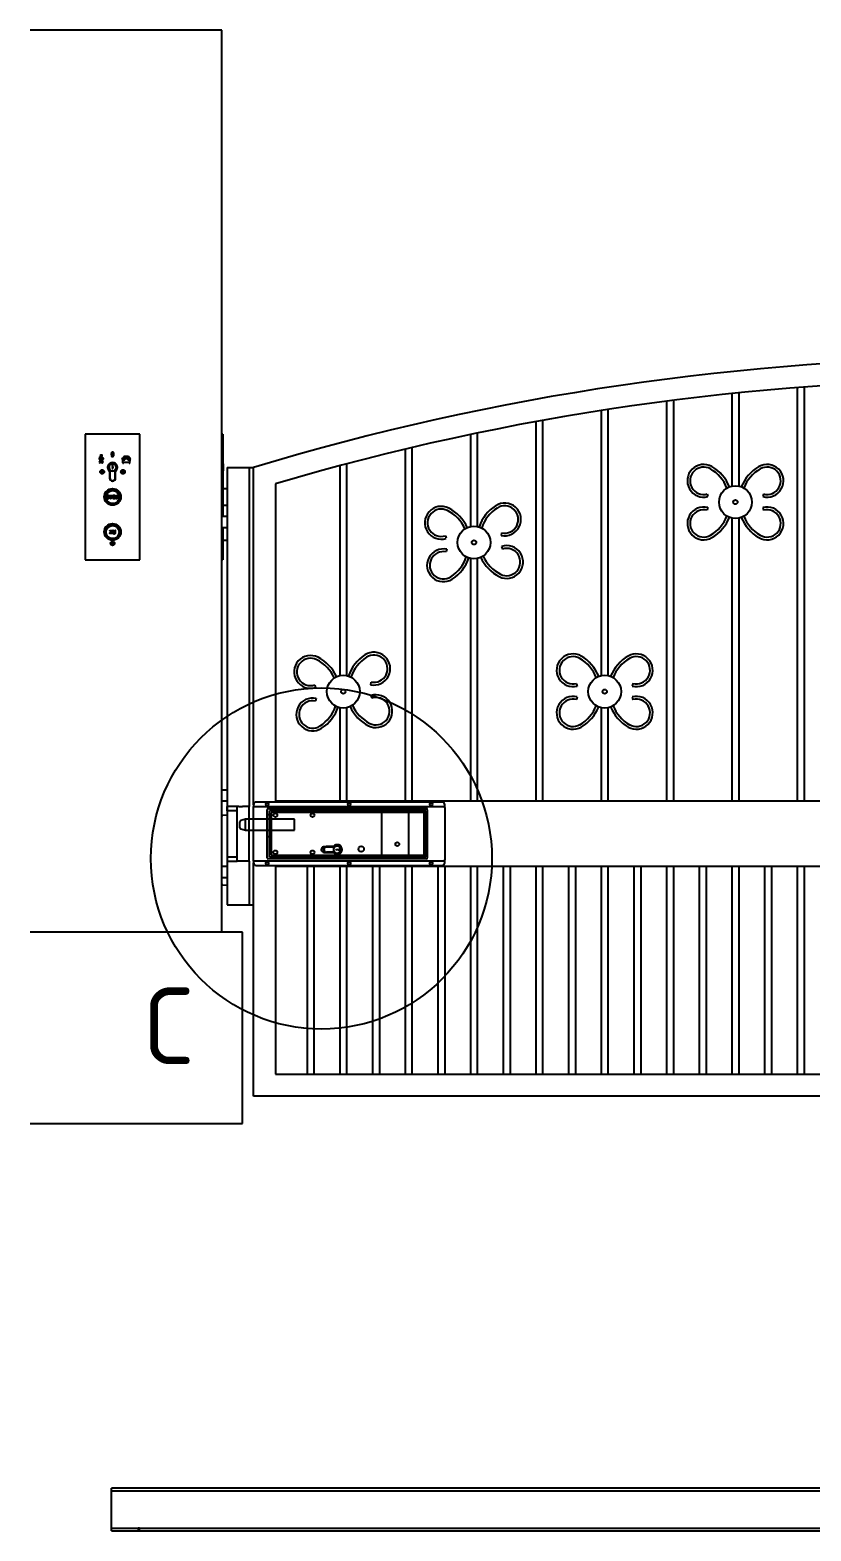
# Model space of a CAD drawing. Header units: millimetres. Extents: x 28 to 832, y 30 to 567.
# Drawn here: x 493.5 to 565, y 278.1 to 415.4 of the extents above; entities that cross this region are included whole.
import ezdxf
from ezdxf.enums import TextEntityAlignment as Align
from ezdxf.lldxf.tags import DXFTag

# ---------------------------------------------------------------- set-up
doc = ezdxf.new("R2010")
doc.units = ezdxf.units.MM
for name, color, linetype in [('ABDECKUNG_SCHLOS', 7, 'Continuous'), ('ANSCHLAG_ELKA', 7, 'Continuous'), ('APZ3-FRONTPLATTE', 7, 'Continuous'), ('BOLZEN_ELKA205', 7, 'Continuous'), ('DECKEL-ELKA205', 7, 'Continuous'), ('Default', 7, 'Continuous'), ('DISTANZROLLE', 7, 'Continuous'), ('FAAC_XD20-BODEN', 7, 'Continuous'), ('GEHAEUSE_ELKA205', 7, 'Continuous'), ('HAUSWAND', 7, 'Continuous'), ('HT78_300', 7, 'Continuous'), ('METALLTOR', 7, 'Continuous'), ('SCHLIEßBLECH', 7, 'Continuous'), ('TASTER-STOP', 7, 'Continuous'), ('TASTER-ZU', 7, 'Continuous'), ('VERZIERUNG', 7, 'Continuous'), ('ZYLINDER_KURZ', 7, 'Continuous'), ('ZYLINDER_LANG', 7, 'Continuous')]:
    doc.layers.add(name, color=color, linetype=linetype)
doc.styles.add('SEACAD_seiso_ttf', font='seiso.ttf', dxfattribs={"height": 0.2})
tags = doc.linetypes.add('CENTER2', pattern=[1.125, 0.75, -0.125, 0.125, -0.125]).pattern_tags.tags
tags[10:11] = [DXFTag(74, 4), DXFTag(75, 0), DXFTag(340, '0'), DXFTag(46, 0.0), DXFTag(50, 0.0), DXFTag(44, 0.0), DXFTag(45, 0.0)]
tags[8:9] = [DXFTag(74, 4), DXFTag(75, 0), DXFTag(340, '0'), DXFTag(46, 0.0), DXFTag(50, 0.0), DXFTag(44, 0.0), DXFTag(45, 0.0)]
tags[6:7] = [DXFTag(74, 4), DXFTag(75, 0), DXFTag(340, '0'), DXFTag(46, 0.0), DXFTag(50, 0.0), DXFTag(44, 0.0), DXFTag(45, 0.0)]
tags[4:5] = [DXFTag(74, 4), DXFTag(75, 0), DXFTag(340, '0'), DXFTag(46, 0.0), DXFTag(50, 0.0), DXFTag(44, 0.0), DXFTag(45, 0.0)]
tags = doc.linetypes.add('HIDDEN2', pattern=[0.1875, 0.125, -0.0625]).pattern_tags.tags
tags[6:7] = [DXFTag(74, 4), DXFTag(75, 0), DXFTag(340, '0'), DXFTag(46, 0.0), DXFTag(50, 0.0), DXFTag(44, 0.0), DXFTag(45, 0.0)]
tags[4:5] = [DXFTag(74, 4), DXFTag(75, 0), DXFTag(340, '0'), DXFTag(46, 0.0), DXFTag(50, 0.0), DXFTag(44, 0.0), DXFTag(45, 0.0)]

# ---------------------------------------------------------------- blocks, each defined once
blk = doc.blocks.new('SE10')
at = {"layer": 'ABDECKUNG_SCHLOS', "color": 7, "linetype": 'Continuous', "ltscale": 25.4}
for p, q in [((514, 344.56), (514, 344.41)), ((531.25, 344.81), (514.25, 344.81)), ((531.5, 344.31), (531.5, 344.56)), ((514, 344.31), (514, 344.41)), ((514, 344.41), (531.4, 344.41)), ((514, 339.51), (514, 344.31)), ((531.5, 344.31), (531.5, 339.51)), ((521.3, 340.74), (520.68, 340.74)), ((514, 339.41), (514, 339.51)), ((514, 339.41), (514, 339.26)), ((531.4, 339.41), (514, 339.41)), ((520.68, 340.19), (521.3, 340.19)), ((531.5, 339.26), (531.5, 339.51)), ((514.25, 339.01), (531.25, 339.01))]:
    blk.add_line(p, q, dxfattribs=at)
for centre in [(515.25, 344.61), (522.75, 344.61), (530.25, 344.61), (515.25, 339.21), (522.75, 339.21), (530.25, 339.21)]:
    blk.add_circle(centre, 0.138, dxfattribs=at)
for centre, radius, start, end in [((514.25, 344.56), 0.25, 90, 180), ((531.25, 344.56), 0.25, 0, 90), ((531.4, 344.31), 0.1, 0, 90), ((520.68, 340.46), 0.275, 90, 270), ((521.65, 340.46), 0.45, 217.6699, 142.3301), ((514.25, 339.26), 0.25, 180, 270), ((531.25, 339.26), 0.25, 270, 360), ((531.4, 339.51), 0.1, 270, 360)]:
    blk.add_arc(centre, radius, start, end, dxfattribs=at)
at = {"layer": 'ANSCHLAG_ELKA', "color": 7, "linetype": 'Continuous', "ltscale": 25.4}
for p, q in [((511.6, 375.41), (513.6, 375.41)), ((511.6, 375.41), (511.6, 335.41)), ((513.6, 375.41), (514, 375.41)), ((513.6, 375.41), (513.6, 344.41)), ((513.6, 339.41), (513.6, 335.41)), ((511.6, 335.41), (513.6, 335.41)), ((513.6, 335.41), (514, 335.41))]:
    blk.add_line(p, q, dxfattribs=at)
at = {"layer": 'APZ3-FRONTPLATTE', "color": 7, "linetype": 'Continuous', "ltscale": 25.4}
for p, q in [((503.6, 378.46), (498.6, 378.46)), ((498.6, 378.46), (498.6, 366.96)), ((503.6, 366.96), (503.6, 378.46)), ((511.2, 378.46), (511.1, 378.46)), ((511.2, 378.46), (511.2, 370.91)), ((499.89, 376.17), (499.91, 376.29)), ((499.91, 376.31), (500.02, 376.42)), ((499.96, 376.27), (499.95, 376.16)), ((499.96, 376.02), (500, 376.31)), ((500, 376.31), (499.96, 376.27)), ((500.12, 376.3), (500.1, 376.2)), ((500.1, 376.2), (500.2, 375.87)), ((500.11, 376.41), (500.2, 376.29)), ((500.15, 376.25), (500.12, 376.3)), ((500.24, 376.2), (500.15, 376.25)), ((500.2, 376.29), (500.27, 376.25)), ((502.1, 376.21), (502.11, 376.24)), ((502.11, 376.24), (502.12, 376.29)), ((502.25, 376.21), (502.13, 376.21)), ((502.18, 376.37), (502.2, 376.39)), ((502.22, 376.4), (502.36, 376.4)), ((502.56, 376.21), (502.25, 376.21)), ((502.36, 376.41), (502.33, 376.41)), ((502.46, 376.41), (502.36, 376.41)), ((502.36, 376.4), (502.5, 376.4)), ((502.5, 376.4), (502.51, 376.39)), ((502.62, 376.21), (502.56, 376.21)), ((502.59, 376.29), (502.61, 376.25)), ((502.61, 376.25), (502.62, 376.21)), ((502.62, 376.21), (502.62, 376.21)), ((499.9, 375.88), (499.96, 376.02)), ((500.05, 376.01), (499.97, 375.85)), ((500.05, 376.08), (500.05, 376.01)), ((500.12, 375.85), (500.05, 376.08)), ((500.83, 375.06), (500.83, 374.44)), ((501.38, 374.44), (501.38, 375.06)), ((502.02, 376), (502.02, 376)), ((502.02, 376), (502.02, 375.83)), ((502.04, 375.81), (502.09, 375.81)), ((502.11, 375.83), (502.11, 375.89)), ((502.11, 375.89), (502.61, 375.89)), ((502.61, 375.89), (502.61, 375.83)), ((502.62, 375.81), (502.68, 375.81)), ((502.69, 375.83), (502.69, 376)), ((502.69, 376), (502.69, 376)), ((511.2, 369.91), (511.2, 366.96)), ((498.6, 366.96), (503.6, 366.96)), ((511.2, 366.96), (511.1, 366.96))]:
    blk.add_line(p, q, dxfattribs=at)
for centre, radius in [((500.07, 376.51), 0.0602), ((500.15, 375.01), 0.185), ((500.15, 375.01), 0.107), ((502.05, 375.01), 0.185), ((502.05, 375.01), 0.107), ((501.1, 372.71), 0.762), ((501.1, 369.51), 0.762), ((501.1, 368.46), 0.185), ((501.1, 368.46), 0.107)]:
    blk.add_circle(centre, radius, dxfattribs=at)
for centre, radius, start, end in [((499.92, 376.17), 0.0268, 173.3333, 353.5158), ((499.93, 376.29), 0.02, 132.918, 179.0784), ((500.06, 376.37), 0.059, 34.5144, 135.4182), ((500.26, 376.22), 0.0274, 240.7808, 61.3895), ((501.99, 376.22), 0.0357, 183.4172, 278.0727), ((502.55, 376.11), 0.513, 152.0224, 167.3298), ((502.2, 376.27), 0.0778, 128.4844, 168.3183), ((502.32, 374.95), 1.47, 89.8634, 97.0115), ((502, 376.51), 0.233, 310.1126, 322.5744), ((502.22, 376.37), 0.03, 89.1601, 132.0375), ((502.73, 375.84), 0.353, 106.0689, 128.8547), ((502.67, 376.47), 0.176, 215.2952, 229.5711), ((502.51, 376.27), 0.0825, 15.331, 55.5899), ((502.45, 376.25), 0.196, 27.0231, 49.6188), ((502.11, 376.1), 0.57, 12.9619, 25.5343), ((502.74, 376.15), 0.0425, 123.1337, 167.3896), ((502.03, 376.07), 0.674, 356.6125, 7.9582), ((499.94, 375.86), 0.0406, 155.9728, 336.5414), ((500.16, 375.86), 0.0406, 196.2004, 16.3138), ((501.1, 375.41), 0.45, 307.6699, 232.3301), ((502.02, 376.01), 0.00607, 218.6868, 274.7133), ((502.04, 375.83), 0.0147, 181.7495, 268.2505), ((502.09, 375.83), 0.0147, 271.7627, 360), ((502.62, 375.83), 0.0147, 181.7627, 268.2373), ((502.68, 375.83), 0.0147, 271.7707, 360), ((501.1, 374.44), 0.275, 180, 360)]:
    blk.add_arc(centre, radius, start, end, dxfattribs=at)
for points, knots in [([(500.98, 376.61), (500.98, 376.66), (500.98, 376.7), (500.99, 376.73), (501, 376.75), (501.01, 376.78), (501.03, 376.79), (501.05, 376.81), (501.07, 376.81), (501.1, 376.81), (501.12, 376.81), (501.14, 376.81), (501.16, 376.8), (501.17, 376.79), (501.19, 376.78), (501.21, 376.75), (501.22, 376.73), (501.22, 376.71), (501.23, 376.68), (501.23, 376.65), (501.23, 376.57), (501.23, 376.53), (501.22, 376.5), (501.21, 376.47), (501.19, 376.45), (501.16, 376.42), (501.13, 376.41), (501.07, 376.41), (501.04, 376.43), (501.01, 376.45), (500.99, 376.49), (500.98, 376.54), (500.98, 376.61)], [0, 0, 0, 0, 0.105602, 0.105602, 0.105602, 0.179235, 0.179235, 0.179235, 0.250003, 0.250003, 0.250003, 0.303587, 0.303587, 0.303587, 0.358416, 0.358416, 0.413245, 0.413245, 0.413245, 0.501082, 0.501082, 0.605426, 0.605426, 0.605426, 0.677389, 0.677389, 0.749352, 0.749352, 0.844212, 0.844212, 0.844212, 1, 1, 1, 1]), ([(501.03, 376.61), (501.03, 376.68), (501.03, 376.72), (501.05, 376.75), (501.06, 376.77), (501.08, 376.77), (501.13, 376.77), (501.14, 376.76), (501.16, 376.74), (501.17, 376.72), (501.18, 376.68), (501.18, 376.55), (501.17, 376.51), (501.16, 376.49), (501.14, 376.46), (501.13, 376.45), (501.08, 376.45), (501.06, 376.46), (501.05, 376.49), (501.03, 376.51), (501.03, 376.55), (501.03, 376.61)], [0, 0, 0, 0, 0.171643, 0.171643, 0.171643, 0.25202, 0.25202, 0.334311, 0.334311, 0.334311, 0.500587, 0.500587, 0.666193, 0.666193, 0.666193, 0.750052, 0.750052, 0.833911, 0.833911, 0.833911, 1, 1, 1, 1])]:
    blk.add_open_spline(points, degree=3, knots=knots, dxfattribs=at)
for points in [[(502, 376.25), (501.99, 376.24), (501.96, 376.24), (501.96, 376.22)], [(502.04, 376.22), (502.04, 376.24), (502.02, 376.25), (502, 376.25)], [(502, 376.19), (502.01, 376.19), (502.01, 376.17), (502.02, 376.17)], [(502.02, 376.17), (502.02, 376.14), (502.01, 376.1), (502.01, 376.07)], [(502.04, 376.2), (502.03, 376.21), (502.04, 376.22), (502.04, 376.22)], [(502.05, 376.22), (502.05, 376.22), (502.04, 376.21), (502.04, 376.2)], [(502.05, 376.11), (502.05, 376.14), (502.04, 376.18), (502.08, 376.18)], [(502.08, 376.18), (502.11, 376.18), (502.14, 376.15), (502.18, 376.14)], [(502.14, 376.4), (502.12, 376.39), (502.11, 376.37), (502.1, 376.35)], [(502.13, 376.21), (502.1, 376.21), (502.1, 376.21), (502.1, 376.21)], [(502.18, 376.14), (502.2, 376.13), (502.22, 376.11), (502.21, 376.09)], [(502.57, 376.4), (502.54, 376.41), (502.5, 376.41), (502.46, 376.41)], [(502.51, 376.39), (502.52, 376.39), (502.52, 376.39), (502.53, 376.37)], [(502.63, 376.18), (502.67, 376.18), (502.68, 376.12), (502.65, 376.1)], [(502.68, 376.2), (502.67, 376.21), (502.67, 376.22), (502.66, 376.22)], [(502.72, 376.24), (502.7, 376.25), (502.68, 376.25), (502.68, 376.23)], [(502.68, 376.23), (502.68, 376.22), (502.68, 376.21), (502.68, 376.2)], [(502.71, 376.19), (502.73, 376.19), (502.75, 376.2), (502.76, 376.22)], [(502.76, 376.22), (502.75, 376.24), (502.73, 376.24), (502.72, 376.24)], [(502.01, 376.07), (502.01, 376.05), (502.01, 376.03), (502.02, 376.01)], [(502.12, 376.08), (502.1, 376.09), (502.06, 376.09), (502.05, 376.11)], [(502.21, 376.09), (502.18, 376.07), (502.15, 376.08), (502.12, 376.08)], [(502.53, 376.08), (502.51, 376.08), (502.49, 376.1), (502.51, 376.12)], [(502.65, 376.1), (502.62, 376.08), (502.57, 376.08), (502.53, 376.08)], [(502.69, 376), (502.7, 376), (502.7, 376.02), (502.7, 376.03)]]:
    blk.add_open_spline(points, degree=3, dxfattribs=at)
at = {"layer": 'BOLZEN_ELKA205', "color": 7, "linetype": 'HIDDEN2', "ltscale": 25.4}
for p, q in [((513.25, 343.24), (512.83, 343.11)), ((513.25, 342.24), (513.25, 343.24)), ((513.6, 343.24), (513.25, 343.24)), ((517.75, 343.24), (514, 343.24)), ((517.75, 342.24), (517.75, 343.24)), ((512.75, 342.46), (512.75, 343.01)), ((512.83, 342.37), (513.25, 342.24)), ((513.25, 342.24), (513.6, 342.24)), ((514, 342.24), (517.75, 342.24))]:
    blk.add_line(p, q, dxfattribs=at)
at = {"layer": 'BOLZEN_ELKA205', "color": 7, "linetype": 'Continuous', "ltscale": 25.4}
for p, q in [((514, 343.24), (513.6, 343.24)), ((513.6, 342.24), (514, 342.24))]:
    blk.add_line(p, q, dxfattribs=at)
at = {"layer": 'BOLZEN_ELKA205', "color": 7, "linetype": 'HIDDEN2', "ltscale": 25.4}
for centre, start, end in [((512.85, 343.01), 106.6992, 180), ((512.85, 342.46), 180, 253.3008)]:
    blk.add_arc(centre, 0.1, start, end, dxfattribs=at)
at = {"layer": 'DECKEL-ELKA205', "color": 7, "linetype": 'HIDDEN2', "ltscale": 25.4}
for p, q in [((515.25, 339.71), (515.25, 344.11)), ((515.35, 344.21), (529.8, 344.21)), ((528.2, 339.81), (528.2, 344.01)), ((529.7, 344.01), (529.7, 339.81)), ((529.9, 344.11), (529.9, 339.71)), ((520.55, 340.71), (520.4, 340.71)), ((521.28, 340.71), (520.65, 340.71)), ((529.8, 339.61), (515.35, 339.61)), ((520.45, 340.21), (520.56, 340.21))]:
    blk.add_line(p, q, dxfattribs=at)
at = {"layer": 'DECKEL-ELKA205', "color": 7, "linetype": 'Continuous', "ltscale": 25.4}
for p, q in [((520.65, 340.71), (520.55, 340.71)), ((520.56, 340.21), (521.28, 340.21))]:
    blk.add_line(p, q, dxfattribs=at)
at = {"layer": 'DECKEL-ELKA205', "color": 7, "linetype": 'HIDDEN2', "ltscale": 25.4}
for centre, radius, start, end in [((515.35, 344.11), 0.1, 90, 180), ((529.8, 344.11), 0.1, 0, 90), ((520.45, 340.46), 0.25, 101.9605, 270), ((515.35, 339.71), 0.1, 180, 270), ((529.8, 339.71), 0.1, 270, 360)]:
    blk.add_arc(centre, radius, start, end, dxfattribs=at)
at = {"layer": 'DECKEL-ELKA205', "color": 7, "linetype": 'Continuous', "ltscale": 25.4}
for start, end in [(142.3301, 147.0781), (213.749, 217.6699)]:
    blk.add_arc((521.65, 340.46), 0.45, start, end, dxfattribs=at)
at = {"layer": 'DISTANZROLLE', "color": 7, "linetype": 'Continuous', "ltscale": 25.4}
for p, q in [((511.6, 370.91), (511.1, 370.91)), ((511.1, 369.91), (511.6, 369.91)), ((511.6, 345.91), (511.1, 345.91)), ((511.1, 344.91), (511.6, 344.91)), ((511.6, 338.91), (511.1, 338.91)), ((511.1, 337.91), (511.6, 337.91))]:
    blk.add_line(p, q, dxfattribs=at)
at = {"layer": 'FAAC_XD20-BODEN', "color": 7, "linetype": 'Continuous', "ltscale": 25.4}
for p, q in [((511.2, 343.62), (511.6, 343.64)), ((511.6, 337.19), (511.2, 337.2))]:
    blk.add_line(p, q, dxfattribs=at)
for centre, start, end in [((511.2, 343.52), 92, 180), ((511.2, 337.3), 180, 268)]:
    blk.add_arc(centre, 0.1, start, end, dxfattribs=at)
at = {"layer": 'GEHAEUSE_ELKA205', "color": 7, "linetype": 'HIDDEN2', "ltscale": 25.4}
for p, q in [((515.45, 343.64), (515.25, 343.64)), ((529.75, 344.01), (515.45, 344.01)), ((515.45, 339.81), (515.45, 344.01)), ((515.6, 343.86), (515.6, 339.96)), ((529.6, 343.86), (515.6, 343.86)), ((525.75, 339.81), (525.75, 344.01)), ((529.6, 339.96), (529.6, 343.86)), ((529.75, 339.81), (529.75, 344.01)), ((515.45, 341.64), (515.25, 341.64)), ((520.45, 340.71), (521.28, 340.71)), ((515.45, 339.81), (529.75, 339.81)), ((515.6, 339.96), (529.6, 339.96))]:
    blk.add_line(p, q, dxfattribs=at)
for centre, radius in [((516, 343.61), 0.175), ((519.4, 343.61), 0.175), ((523.85, 340.51), 0.25), ((527.15, 340.96), 0.175), ((516, 340.21), 0.175), ((519.4, 340.21), 0.175)]:
    blk.add_circle(centre, radius, dxfattribs=at)
for start, end in [(90, 105.6285), (254.0954, 270)]:
    blk.add_arc((520.45, 340.46), 0.25, start, end, dxfattribs=at)
at = {"layer": 'HAUSWAND', "color": 7, "linetype": 'Continuous', "ltscale": 25.4}
for p, q in [((511.1, 415.41), (493.55, 415.41)), ((511.1, 332.91), (511.1, 415.41)), ((513, 332.91), (493.55, 332.91)), ((513, 315.41), (513, 332.91)), ((493.55, 315.41), (513, 315.41))]:
    blk.add_line(p, q, dxfattribs=at)
for start, end in [(84.8153, 116.7989), (245.0736, 249.7011)]:
    blk.add_arc((501.1, 375.41), 0.1, start, end, dxfattribs=at)
at = {"layer": 'HT78_300', "color": 7, "linetype": 'Continuous', "ltscale": 25.4}
for p, q in [((501, 278.15), (501, 282.05)), ((647.84, 282.05), (501, 282.05)), ((501, 278.15), (503.45, 278.15)), ((503.45, 278.15), (503.55, 278.15)), ((503.55, 278.15), (647.84, 278.15))]:
    blk.add_line(p, q, dxfattribs=at)
at = {"layer": 'HT78_300', "color": 7, "linetype": 'HIDDEN2', "ltscale": 25.4}
for p, q in [((647.94, 281.8), (501, 281.8)), ((501, 278.4), (503.45, 278.4)), ((503.55, 278.4), (503.45, 278.4)), ((503.45, 278.4), (503.45, 278.15)), ((503.55, 278.4), (647.94, 278.4)), ((503.55, 278.15), (503.55, 278.4))]:
    blk.add_line(p, q, dxfattribs=at)
at = {"layer": 'METALLTOR', "color": 7, "linetype": 'Continuous', "ltscale": 25.4}
for p, q in [((557.79, 373.71), (557.79, 382.18)), ((558.39, 382.24), (558.39, 373.71)), ((563.77, 344.91), (563.77, 382.72)), ((564.37, 382.76), (564.37, 344.91)), ((545.83, 356.38), (545.83, 380.62)), ((546.43, 380.71), (546.43, 356.38)), ((551.81, 344.91), (551.81, 381.48)), ((552.41, 381.55), (552.41, 344.91)), ((539.85, 344.91), (539.85, 379.61)), ((540.45, 379.72), (540.45, 344.91)), ((533.87, 370.02), (533.87, 378.43)), ((534.47, 378.55), (534.47, 370.02)), ((527.89, 344.91), (527.89, 377.09)), ((528.49, 377.23), (528.49, 344.91)), ((514, 344.56), (514, 375.41)), ((521.91, 356.38), (521.91, 375.58)), ((522.51, 375.74), (522.51, 356.38)), ((516, 373.92), (516, 344.91)), ((557.79, 344.91), (557.79, 370.77)), ((558.39, 370.77), (558.39, 344.91)), ((533.87, 344.91), (533.87, 367.09)), ((534.47, 367.09), (534.47, 344.91)), ((521.91, 344.91), (521.91, 353.44)), ((522.51, 353.44), (522.51, 344.91)), ((545.83, 344.91), (545.83, 353.44)), ((546.43, 353.44), (546.43, 344.91)), ((516, 344.91), (638.46, 344.91)), ((514, 317.91), (514, 339.26)), ((516, 338.91), (516, 319.91)), ((641.4, 338.91), (516, 338.91)), ((518.93, 319.91), (518.93, 338.91)), ((519.53, 338.91), (519.53, 319.91)), ((521.91, 319.91), (521.91, 338.91)), ((522.51, 338.91), (522.51, 319.91)), ((524.91, 319.91), (524.91, 338.91)), ((525.51, 338.91), (525.51, 319.91)), ((527.89, 319.91), (527.89, 338.91)), ((528.49, 338.91), (528.49, 319.91)), ((530.89, 319.91), (530.89, 338.91)), ((531.49, 338.91), (531.49, 319.91)), ((533.87, 319.91), (533.87, 338.91)), ((534.47, 338.91), (534.47, 319.91)), ((536.87, 319.91), (536.87, 338.91)), ((537.47, 338.91), (537.47, 319.91)), ((539.85, 319.91), (539.85, 338.91)), ((540.45, 338.91), (540.45, 319.91)), ((542.85, 319.91), (542.85, 338.91)), ((543.45, 338.91), (543.45, 319.91)), ((545.83, 319.91), (545.83, 338.91)), ((546.43, 338.91), (546.43, 319.91)), ((548.83, 319.91), (548.83, 338.91)), ((549.43, 338.91), (549.43, 319.91)), ((551.81, 319.91), (551.81, 338.91)), ((552.41, 338.91), (552.41, 319.91)), ((554.81, 319.91), (554.81, 338.91)), ((555.41, 338.91), (555.41, 319.91)), ((557.79, 319.91), (557.79, 338.91)), ((558.39, 338.91), (558.39, 319.91)), ((560.79, 319.91), (560.79, 338.91)), ((561.39, 338.91), (561.39, 319.91)), ((563.77, 319.91), (563.77, 338.91)), ((564.37, 338.91), (564.37, 319.91)), ((516, 319.91), (647.5, 319.91)), ((649.5, 317.91), (514, 317.91))]:
    blk.add_line(p, q, dxfattribs=at)
for centre in [(515.25, 344.61), (522.75, 344.61), (530.25, 344.61), (515.25, 339.21), (522.75, 339.21), (530.25, 339.21)]:
    blk.add_circle(centre, 0.125, dxfattribs=at)
for radius, start, end in [(234.5, 73.2074, 106.7926), (232.5, 73.5731, 106.4269)]:
    blk.add_arc((581.75, 150.91), radius, start, end, dxfattribs=at)
at = {"layer": 'SCHLIEßBLECH', "color": 7, "linetype": 'Continuous', "ltscale": 25.4}
for p, q in [((512.51, 344.41), (511.6, 344.41)), ((511.6, 344.01), (511.6, 344.41)), ((512.51, 344.01), (511.6, 344.01)), ((512.51, 344.01), (512.51, 344.41)), ((512.65, 344.41), (512.51, 344.41)), ((512.51, 339.81), (512.51, 344.01)), ((512.65, 344.41), (512.98, 344.41)), ((513.51, 344.41), (512.98, 344.41)), ((513.6, 344.41), (513.51, 344.41)), ((513.6, 339.41), (513.6, 344.41)), ((511.6, 339.81), (511.6, 339.41)), ((511.6, 339.81), (512.51, 339.81)), ((511.6, 339.41), (512.51, 339.41)), ((512.51, 339.41), (512.51, 339.81)), ((512.65, 339.41), (512.51, 339.41)), ((512.98, 339.41), (512.65, 339.41)), ((513.51, 339.41), (512.98, 339.41)), ((513.6, 339.41), (513.51, 339.41))]:
    blk.add_line(p, q, dxfattribs=at)
at = {"layer": 'TASTER-STOP', "color": 7, "linetype": 'Continuous', "ltscale": 25.4}
for p, q in [((511.6, 373.45), (511.2, 373.45)), ((501.04, 372.8), (500.97, 372.8)), ((501.48, 372.8), (501.48, 372.71)), ((501.52, 372.8), (501.48, 372.8)), ((501.53, 372.67), (501.48, 372.67)), ((511.2, 371.95), (511.6, 371.95))]:
    blk.add_line(p, q, dxfattribs=at)
for radius in [0.75, 0.65, 0.6]:
    blk.add_circle((501.1, 372.7), radius, dxfattribs=at)
for points, knots in [([(500.8, 372.64), (500.8, 372.63), (500.79, 372.61), (500.79, 372.6), (500.78, 372.58), (500.76, 372.57), (500.73, 372.56), (500.71, 372.55), (500.66, 372.55), (500.63, 372.56), (500.61, 372.57), (500.6, 372.58), (500.59, 372.59), (500.58, 372.6), (500.57, 372.61), (500.57, 372.62), (500.57, 372.64), (500.57, 372.65), (500.58, 372.66), (500.58, 372.66), (500.59, 372.66), (500.6, 372.66), (500.6, 372.66), (500.61, 372.66), (500.61, 372.66), (500.62, 372.65), (500.62, 372.65), (500.62, 372.64), (500.63, 372.63), (500.63, 372.62), (500.64, 372.61), (500.64, 372.61), (500.65, 372.6), (500.66, 372.6), (500.67, 372.6), (500.68, 372.6), (500.7, 372.6), (500.71, 372.6), (500.73, 372.61), (500.74, 372.62), (500.74, 372.63), (500.74, 372.65), (500.74, 372.65), (500.73, 372.66), (500.73, 372.67), (500.72, 372.67), (500.71, 372.67), (500.7, 372.68), (500.69, 372.68), (500.67, 372.69), (500.65, 372.69), (500.63, 372.7), (500.61, 372.71), (500.6, 372.72), (500.59, 372.73), (500.58, 372.74), (500.57, 372.75), (500.57, 372.79), (500.58, 372.8), (500.6, 372.83), (500.61, 372.84), (500.63, 372.84), (500.64, 372.85), (500.66, 372.85), (500.7, 372.85), (500.72, 372.85), (500.74, 372.84), (500.75, 372.83), (500.76, 372.83), (500.77, 372.82), (500.78, 372.81), (500.78, 372.8), (500.78, 372.8), (500.79, 372.79), (500.79, 372.77), (500.78, 372.77), (500.77, 372.76), (500.77, 372.75), (500.76, 372.75), (500.75, 372.75), (500.75, 372.76), (500.75, 372.76), (500.74, 372.76), (500.74, 372.77), (500.73, 372.78), (500.73, 372.79), (500.72, 372.79), (500.71, 372.81), (500.7, 372.81), (500.66, 372.81), (500.65, 372.81), (500.64, 372.8), (500.63, 372.79), (500.63, 372.79), (500.63, 372.77), (500.63, 372.77), (500.63, 372.76), (500.64, 372.76), (500.64, 372.75), (500.65, 372.75), (500.66, 372.74), (500.66, 372.74), (500.67, 372.74), (500.68, 372.74), (500.69, 372.74), (500.71, 372.73), (500.72, 372.73), (500.75, 372.72), (500.76, 372.71), (500.78, 372.7), (500.79, 372.69), (500.79, 372.68), (500.8, 372.67), (500.8, 372.66), (500.8, 372.64)], [0, 0, 0, 0, 0.032467, 0.032467, 0.032467, 0.070748, 0.070748, 0.109028, 0.109028, 0.155089, 0.155089, 0.155089, 0.18439, 0.18439, 0.18439, 0.20941, 0.20941, 0.223875, 0.223875, 0.223875, 0.237483, 0.237483, 0.237483, 0.248619, 0.248619, 0.248619, 0.262282, 0.262282, 0.262282, 0.278472, 0.278472, 0.294662, 0.294662, 0.294662, 0.315133, 0.315133, 0.315133, 0.344153, 0.344153, 0.344153, 0.366405, 0.366405, 0.384065, 0.384065, 0.384065, 0.401349, 0.401349, 0.401349, 0.426279, 0.426279, 0.426279, 0.458179, 0.458179, 0.49008, 0.49008, 0.49008, 0.52103, 0.52103, 0.550201, 0.550201, 0.579372, 0.579372, 0.579372, 0.615072, 0.615072, 0.643632, 0.643632, 0.672192, 0.672192, 0.672192, 0.691613, 0.691613, 0.691613, 0.706981, 0.706981, 0.720812, 0.720812, 0.734643, 0.734643, 0.734643, 0.74536, 0.74536, 0.74536, 0.758371, 0.758371, 0.758371, 0.782404, 0.782404, 0.806438, 0.806438, 0.828492, 0.828492, 0.828492, 0.846195, 0.846195, 0.857628, 0.857628, 0.857628, 0.868918, 0.868918, 0.880209, 0.880209, 0.880209, 0.898994, 0.898994, 0.898994, 0.924408, 0.924408, 0.949822, 0.949822, 0.975235, 0.975235, 0.975235, 1, 1, 1, 1]), ([(500.91, 372.8), (500.89, 372.8), (500.87, 372.8), (500.85, 372.8), (500.84, 372.8), (500.83, 372.8), (500.82, 372.81), (500.82, 372.81), (500.82, 372.83), (500.82, 372.84), (500.83, 372.84), (500.83, 372.84), (500.84, 372.85), (500.85, 372.85), (500.91, 372.85), (500.98, 372.85), (501.04, 372.85), (501.05, 372.85), (501.05, 372.84), (501.06, 372.84), (501.06, 372.84), (501.07, 372.83), (501.07, 372.81), (501.06, 372.81), (501.05, 372.8), (501.05, 372.8), (501.04, 372.8)], [0, 0, 0, 0, 0.15052, 0.15052, 0.15052, 0.199762, 0.199762, 0.249005, 0.249005, 0.299543, 0.299543, 0.299543, 0.355125, 0.355125, 0.355125, 0.794003, 0.794003, 0.794003, 0.850865, 0.850865, 0.850865, 0.900577, 0.900577, 0.950288, 0.950288, 1, 1, 1, 1]), ([(500.97, 372.8), (500.97, 372.73), (500.97, 372.66), (500.97, 372.59), (500.97, 372.58), (500.97, 372.57), (500.97, 372.56), (500.96, 372.55), (500.95, 372.55), (500.94, 372.55), (500.93, 372.55), (500.92, 372.56), (500.92, 372.57), (500.91, 372.58), (500.91, 372.59), (500.91, 372.66), (500.91, 372.73), (500.91, 372.8)], [0, 0, 0, 0, 0.400085, 0.400085, 0.400085, 0.454942, 0.454942, 0.454942, 0.49946, 0.49946, 0.544991, 0.544991, 0.544991, 0.599831, 0.599831, 0.599831, 1, 1, 1, 1]), ([(501.23, 372.85), (501.26, 372.85), (501.29, 372.85), (501.33, 372.82), (501.34, 372.8), (501.36, 372.78), (501.37, 372.76), (501.37, 372.73), (501.37, 372.68), (501.37, 372.66), (501.36, 372.64), (501.36, 372.62), (501.35, 372.61), (501.34, 372.59), (501.32, 372.58), (501.31, 372.57), (501.29, 372.56), (501.27, 372.56), (501.25, 372.55), (501.21, 372.55), (501.19, 372.56), (501.15, 372.57), (501.14, 372.58), (501.12, 372.59), (501.11, 372.61), (501.1, 372.62), (501.09, 372.66), (501.09, 372.68), (501.09, 372.72), (501.09, 372.75), (501.1, 372.76), (501.1, 372.78), (501.11, 372.8), (501.13, 372.81), (501.14, 372.82), (501.15, 372.83), (501.17, 372.84), (501.19, 372.85), (501.21, 372.85), (501.23, 372.85)], [0, 0, 0, 0, 0.081784, 0.081784, 0.163568, 0.163568, 0.163568, 0.251847, 0.251847, 0.317072, 0.317072, 0.317072, 0.376169, 0.376169, 0.376169, 0.434639, 0.434639, 0.434639, 0.499312, 0.499312, 0.562899, 0.562899, 0.626485, 0.626485, 0.626485, 0.689867, 0.689867, 0.753249, 0.753249, 0.818314, 0.818314, 0.818314, 0.877624, 0.877624, 0.877624, 0.935214, 0.935214, 0.935214, 1, 1, 1, 1]), ([(501.31, 372.7), (501.31, 372.72), (501.31, 372.74), (501.3, 372.76), (501.3, 372.77), (501.29, 372.79), (501.26, 372.8), (501.25, 372.81), (501.22, 372.81), (501.21, 372.8), (501.2, 372.8), (501.19, 372.79), (501.18, 372.79), (501.17, 372.78), (501.16, 372.77), (501.16, 372.76), (501.15, 372.75), (501.15, 372.73), (501.15, 372.72), (501.15, 372.69), (501.15, 372.67), (501.15, 372.66), (501.16, 372.64), (501.16, 372.63), (501.17, 372.62), (501.18, 372.62), (501.19, 372.61), (501.2, 372.6), (501.21, 372.6), (501.22, 372.6), (501.25, 372.6), (501.26, 372.6), (501.28, 372.62), (501.29, 372.63), (501.3, 372.64), (501.31, 372.66), (501.31, 372.68), (501.31, 372.7)], [0, 0, 0, 0, 0.095115, 0.095115, 0.095115, 0.173429, 0.173429, 0.251228, 0.251228, 0.306411, 0.306411, 0.306411, 0.361104, 0.361104, 0.361104, 0.422829, 0.422829, 0.422829, 0.498075, 0.498075, 0.574207, 0.574207, 0.574207, 0.638035, 0.638035, 0.638035, 0.693204, 0.693204, 0.693204, 0.750671, 0.750671, 0.825379, 0.825379, 0.900087, 0.900087, 0.900087, 1, 1, 1, 1]), ([(501.48, 372.67), (501.48, 372.64), (501.48, 372.62), (501.48, 372.59), (501.48, 372.58), (501.48, 372.57), (501.47, 372.56), (501.47, 372.55), (501.46, 372.55), (501.44, 372.55), (501.44, 372.55), (501.42, 372.57), (501.42, 372.58), (501.42, 372.59), (501.42, 372.66), (501.42, 372.74), (501.42, 372.81), (501.42, 372.82), (501.43, 372.83), (501.43, 372.84), (501.44, 372.84), (501.45, 372.85), (501.46, 372.85), (501.48, 372.85), (501.51, 372.85), (501.53, 372.85), (501.56, 372.85), (501.57, 372.84), (501.59, 372.84), (501.6, 372.84), (501.61, 372.83), (501.62, 372.83), (501.63, 372.82), (501.63, 372.81), (501.64, 372.8), (501.64, 372.79), (501.64, 372.77), (501.64, 372.73), (501.63, 372.71), (501.62, 372.69), (501.6, 372.68), (501.57, 372.67), (501.53, 372.67)], [0, 0, 0, 0, 0.094843, 0.094843, 0.094843, 0.127952, 0.127952, 0.127952, 0.156639, 0.156639, 0.185979, 0.185979, 0.215318, 0.215318, 0.215318, 0.473173, 0.473173, 0.473173, 0.507595, 0.507595, 0.507595, 0.542283, 0.542283, 0.542283, 0.629334, 0.629334, 0.629334, 0.689259, 0.689259, 0.689259, 0.729916, 0.729916, 0.729916, 0.76996, 0.76996, 0.76996, 0.811731, 0.811731, 0.900494, 0.900494, 0.900494, 1, 1, 1, 1]), ([(501.48, 372.71), (501.49, 372.71), (501.51, 372.71), (501.52, 372.71), (501.53, 372.71), (501.55, 372.72), (501.56, 372.72), (501.56, 372.72), (501.57, 372.73), (501.58, 372.73), (501.58, 372.74), (501.58, 372.75), (501.58, 372.77), (501.58, 372.78), (501.57, 372.79), (501.56, 372.8), (501.55, 372.8), (501.52, 372.8)], [0, 0, 0, 0, 0.181683, 0.181683, 0.181683, 0.342989, 0.342989, 0.342989, 0.463458, 0.463458, 0.463458, 0.593721, 0.593721, 0.747245, 0.747245, 0.747245, 1, 1, 1, 1])]:
    blk.add_open_spline(points, degree=3, knots=knots, dxfattribs=at)
at = {"layer": 'TASTER-ZU', "color": 7, "linetype": 'Continuous', "ltscale": 25.4}
blk.add_line((511.2, 368.75), (511.6, 368.75), dxfattribs=at)
for radius in [0.75, 0.65, 0.6]:
    blk.add_circle((501.1, 369.5), radius, dxfattribs=at)
for points, knots in [([(500.91, 369.4), (500.96, 369.4), (501.01, 369.4), (501.06, 369.4), (501.07, 369.4), (501.08, 369.4), (501.08, 369.39), (501.09, 369.39), (501.09, 369.39), (501.09, 369.37), (501.09, 369.37), (501.08, 369.36), (501.08, 369.36), (501.07, 369.36), (501.06, 369.36), (501, 369.36), (500.94, 369.36), (500.88, 369.36), (500.86, 369.36), (500.85, 369.36), (500.85, 369.37), (500.84, 369.37), (500.84, 369.38), (500.84, 369.39), (500.84, 369.39), (500.84, 369.4), (500.84, 369.4), (500.84, 369.4), (500.84, 369.41), (500.84, 369.41), (500.85, 369.41), (500.85, 369.41), (500.85, 369.42), (500.86, 369.42), (500.86, 369.42)], [0, 0, 0, 0, 0.294867, 0.294867, 0.294867, 0.336336, 0.336336, 0.336336, 0.370377, 0.370377, 0.40539, 0.40539, 0.40539, 0.447368, 0.447368, 0.447368, 0.808867, 0.808867, 0.808867, 0.86798, 0.86798, 0.86798, 0.918102, 0.918102, 0.935143, 0.935143, 0.935143, 0.95238, 0.95238, 0.95238, 0.975289, 0.975289, 0.975289, 1, 1, 1, 1]), ([(501.01, 369.6), (500.96, 369.6), (500.92, 369.6), (500.88, 369.6), (500.87, 369.6), (500.86, 369.6), (500.86, 369.61), (500.85, 369.61), (500.85, 369.62), (500.85, 369.63), (500.85, 369.64), (500.86, 369.64), (500.86, 369.64), (500.87, 369.65), (500.88, 369.65), (500.93, 369.65), (500.99, 369.65), (501.04, 369.65), (501.07, 369.65), (501.08, 369.64), (501.08, 369.61), (501.07, 369.6), (501.07, 369.59), (501.07, 369.59), (501.06, 369.58), (501.05, 369.57), (501, 369.51), (500.96, 369.46), (500.91, 369.4)], [0, 0, 0, 0, 0.183584, 0.183584, 0.183584, 0.214468, 0.214468, 0.214468, 0.239182, 0.239182, 0.265394, 0.265394, 0.265394, 0.296494, 0.296494, 0.296494, 0.53317, 0.53317, 0.53317, 0.604494, 0.604494, 0.639118, 0.639118, 0.639118, 0.689338, 0.689338, 0.689338, 1, 1, 1, 1]), ([(501.13, 369.48), (501.13, 369.52), (501.13, 369.57), (501.13, 369.62), (501.13, 369.63), (501.13, 369.64), (501.14, 369.64), (501.14, 369.65), (501.15, 369.65), (501.17, 369.65), (501.17, 369.65), (501.18, 369.64), (501.18, 369.64), (501.19, 369.63), (501.19, 369.62), (501.19, 369.57), (501.19, 369.52), (501.19, 369.47), (501.19, 369.46), (501.19, 369.44), (501.19, 369.43), (501.2, 369.42), (501.2, 369.41), (501.21, 369.41), (501.22, 369.4), (501.23, 369.4), (501.27, 369.4), (501.29, 369.4), (501.31, 369.43), (501.31, 369.45), (501.31, 369.47), (501.31, 369.52), (501.31, 369.57), (501.31, 369.62), (501.31, 369.63), (501.32, 369.64), (501.32, 369.64), (501.33, 369.65), (501.33, 369.65), (501.35, 369.65), (501.36, 369.65), (501.36, 369.64), (501.37, 369.64), (501.37, 369.63), (501.37, 369.62), (501.37, 369.57), (501.37, 369.52), (501.37, 369.48), (501.37, 369.45), (501.37, 369.43), (501.36, 369.42), (501.36, 369.4), (501.35, 369.39), (501.34, 369.38), (501.33, 369.37), (501.32, 369.36), (501.3, 369.36), (501.29, 369.35), (501.27, 369.35), (501.23, 369.35), (501.21, 369.35), (501.18, 369.36), (501.17, 369.37), (501.16, 369.38), (501.15, 369.39), (501.14, 369.4), (501.13, 369.42), (501.13, 369.44), (501.13, 369.45), (501.13, 369.48)], [0, 0, 0, 0, 0.099182, 0.099182, 0.099182, 0.119557, 0.119557, 0.119557, 0.136133, 0.136133, 0.153445, 0.153445, 0.153445, 0.173758, 0.173758, 0.173758, 0.275421, 0.275421, 0.275421, 0.304736, 0.304736, 0.304736, 0.327903, 0.327903, 0.327903, 0.3567, 0.3567, 0.396548, 0.396548, 0.436395, 0.436395, 0.436395, 0.538864, 0.538864, 0.538864, 0.559209, 0.559209, 0.559209, 0.575892, 0.575892, 0.592945, 0.592945, 0.592945, 0.613394, 0.613394, 0.613394, 0.71269, 0.71269, 0.71269, 0.753548, 0.753548, 0.753548, 0.787505, 0.787505, 0.787505, 0.817991, 0.817991, 0.817991, 0.850384, 0.850384, 0.888788, 0.888788, 0.927191, 0.927191, 0.927191, 0.959343, 0.959343, 0.959343, 1, 1, 1, 1])]:
    blk.add_open_spline(points, degree=3, knots=knots, dxfattribs=at)
blk.add_open_spline([(500.86, 369.42), (500.91, 369.48), (500.96, 369.54), (501.01, 369.6)], degree=3, dxfattribs=at)
at = {"layer": 'VERZIERUNG', "color": 7, "linetype": 'Continuous', "ltscale": 25.4}
for p, q in [((555.51, 372.98), (555.57, 372.74)), ((560.66, 372.98), (560.6, 372.74)), ((555.57, 371.74), (555.51, 371.5)), ((560.6, 371.74), (560.66, 371.5)), ((536.7, 369.43), (536.65, 369.18)), ((531.56, 369.16), (531.63, 368.93)), ((531.68, 367.93), (531.63, 367.68)), ((536.7, 368.18), (536.78, 367.95)), ((524.74, 355.78), (524.69, 355.54)), ((543.55, 355.66), (543.62, 355.41)), ((548.7, 355.66), (548.64, 355.41)), ((519.6, 355.52), (519.68, 355.29)), ((519.73, 354.29), (519.67, 354.04)), ((524.74, 354.54), (524.82, 354.3)), ((543.62, 354.41), (543.55, 354.17)), ((548.64, 354.41), (548.7, 354.17))]:
    blk.add_line(p, q, dxfattribs=at)
for centre, radius in [((558.09, 372.24), 1.5), ((558.09, 372.24), 0.2), ((534.17, 368.55), 1.5), ((534.17, 368.55), 0.2), ((522.21, 354.91), 1.5), ((546.13, 354.91), 1.5), ((522.21, 354.91), 0.2), ((546.13, 354.91), 0.2)]:
    blk.add_circle(centre, radius, dxfattribs=at)
for centre, radius, start, end in [((555.19, 374.19), 1.5, 60, 285), ((555.19, 374.19), 1.25, 60, 285), ((554.06, 372.24), 3.5, 21.5769, 60), ((554.06, 372.24), 3.75, 21.8793, 60), ((562.11, 372.24), 3.75, 120, 158.1207), ((562.11, 372.24), 3.5, 120, 158.4231), ((560.99, 374.19), 1.5, 255, 120), ((560.99, 374.19), 1.25, 255, 120), ((536.97, 370.65), 1.5, 257.9013, 122.9013), ((531.17, 370.35), 1.5, 62.9013, 287.9013), ((531.17, 370.35), 1.25, 62.9013, 287.9013), ((530.15, 368.35), 3.5, 24.4783, 62.9013), ((530.15, 368.35), 3.75, 24.7806, 62.9013), ((538.19, 368.76), 3.75, 122.9013, 161.022), ((538.19, 368.76), 3.5, 122.9013, 161.3244), ((536.97, 370.65), 1.25, 257.9013, 122.9013), ((555.19, 370.29), 1.5, 75, 300), ((555.19, 370.29), 1.25, 75, 300), ((554.06, 372.24), 3.5, 300, 338.4231), ((554.06, 372.24), 3.75, 300, 338.1207), ((562.11, 372.24), 3.75, 201.8793, 240), ((562.11, 372.24), 3.5, 201.5769, 240), ((560.99, 370.29), 1.5, 240, 105), ((560.99, 370.29), 1.25, 240, 105), ((531.37, 366.46), 1.5, 77.9013, 302.9013), ((537.16, 366.76), 1.5, 242.9013, 107.9013), ((537.16, 366.76), 1.25, 242.9013, 107.9013), ((531.37, 366.46), 1.25, 77.9013, 302.9013), ((530.15, 368.35), 3.5, 302.9013, 341.3244), ((530.15, 368.35), 3.75, 302.9013, 341.022), ((538.19, 368.76), 3.75, 204.7806, 242.9013), ((538.19, 368.76), 3.5, 204.4783, 242.9013), ((525.01, 357.01), 1.5, 257.9013, 122.9013), ((543.23, 356.86), 1.5, 60, 285), ((549.03, 356.86), 1.5, 255, 120), ((519.21, 356.71), 1.5, 62.9013, 287.9013), ((519.21, 356.71), 1.25, 62.9013, 287.9013), ((518.19, 354.71), 3.5, 24.4783, 62.9013), ((518.19, 354.71), 3.75, 24.7806, 62.9013), ((526.23, 355.12), 3.75, 122.9013, 161.022), ((526.23, 355.12), 3.5, 122.9013, 161.3244), ((525.01, 357.01), 1.25, 257.9013, 122.9013), ((543.23, 356.86), 1.25, 60, 285), ((542.1, 354.91), 3.5, 21.5769, 60), ((542.1, 354.91), 3.75, 21.8793, 60), ((550.15, 354.91), 3.75, 120, 158.1207), ((550.15, 354.91), 3.5, 120, 158.4231), ((549.03, 356.86), 1.25, 255, 120), ((519.41, 352.82), 1.5, 77.9013, 302.9013), ((525.2, 353.12), 1.5, 242.9013, 107.9013), ((525.2, 353.12), 1.25, 242.9013, 107.9013), ((543.23, 352.97), 1.5, 75, 300), ((543.23, 352.97), 1.25, 75, 300), ((549.03, 352.97), 1.5, 240, 105), ((549.03, 352.97), 1.25, 240, 105), ((519.41, 352.82), 1.25, 77.9013, 302.9013), ((518.19, 354.71), 3.5, 302.9013, 341.3244), ((518.19, 354.71), 3.75, 302.9013, 341.022), ((526.23, 355.12), 3.75, 204.7806, 242.9013), ((526.23, 355.12), 3.5, 204.4783, 242.9013), ((542.1, 354.91), 3.5, 300, 338.4231), ((542.1, 354.91), 3.75, 300, 338.1207), ((550.15, 354.91), 3.75, 201.8793, 240), ((550.15, 354.91), 3.5, 201.5769, 240)]:
    blk.add_arc(centre, radius, start, end, dxfattribs=at)
at = {"layer": 'ZYLINDER_KURZ', "color": 7, "linetype": 'Continuous', "ltscale": 25.4}
for p, q in [((500.86, 375.07), (500.86, 374.44)), ((501.08, 375.65), (501.06, 375.6)), ((501.06, 375.6), (501.06, 375.5)), ((501.06, 375.5), (501.09, 375.46)), ((501.09, 375.46), (501.06, 375.32)), ((501.06, 375.32), (501.11, 375.32)), ((501.08, 375.76), (501.08, 375.73)), ((501.08, 375.73), (501.08, 375.65)), ((501.09, 375.55), (501.13, 375.64)), ((501.15, 375.47), (501.09, 375.55)), ((501.11, 375.32), (501.15, 375.47)), ((501.13, 375.73), (501.13, 375.76)), ((501.13, 375.64), (501.13, 375.73)), ((501.35, 374.44), (501.35, 375.07)), ((511.2, 375.76), (511.23, 375.73)), ((511.2, 375.06), (511.23, 375.09)), ((511.23, 375.73), (511.23, 375.09))]:
    blk.add_line(p, q, dxfattribs=at)
for centre, radius, start, end in [((501.1, 375.41), 0.42, 305.8956, 234.1044), ((501.1, 375.41), 0.35, 94.096, 85.904), ((501.1, 375.41), 0.32, 94.4808, 85.5192), ((501.1, 375.41), 0.35, 85.904, 94.096), ((501.1, 375.41), 0.32, 85.5192, 94.4808), ((501.1, 374.44), 0.246, 180, 360)]:
    blk.add_arc(centre, radius, start, end, dxfattribs=at)
at = {"layer": 'ZYLINDER_LANG', "color": 7, "linetype": 'Continuous', "ltscale": 25.4}
for p, q in [((520.68, 340.71), (521.31, 340.71)), ((521.56, 340.47), (521.71, 340.51)), ((521.56, 340.42), (521.56, 340.47)), ((521.7, 340.45), (521.56, 340.42)), ((521.74, 340.42), (521.7, 340.45)), ((521.71, 340.51), (521.79, 340.45)), ((521.79, 340.45), (521.88, 340.49)), ((521.89, 340.44), (521.84, 340.42)), ((521.88, 340.49), (521.97, 340.49)), ((521.97, 340.44), (521.89, 340.44)), ((521.97, 340.49), (522, 340.49)), ((522, 340.44), (521.97, 340.44)), ((521.31, 340.22), (520.68, 340.22)), ((521.84, 340.42), (521.74, 340.42))]:
    blk.add_line(p, q, dxfattribs=at)
for centre, radius, start, end in [((520.68, 340.46), 0.246, 90, 270), ((521.65, 340.46), 0.35, 4.096, 355.904), ((521.65, 340.46), 0.42, 215.8956, 144.1044), ((521.65, 340.46), 0.32, 4.4808, 355.5192), ((521.65, 340.46), 0.32, 355.5192, 4.4808), ((521.65, 340.46), 0.35, 355.904, 4.096)]:
    blk.add_arc(centre, radius, start, end, dxfattribs=at)
blk = doc.blocks.new('SE12')
at = {"color": 7, "linetype": 'Continuous', "ltscale": 25.4, "style": 'SEACAD_seiso_ttf'}
blk.add_text('C', height=7, dxfattribs=at).set_placement((503.83, 327.84), align=Align.TOP_LEFT)
blk = doc.blocks.new('SE11')
at = {"color": 7, "linetype": 'CENTER2', "ltscale": 25.4}
blk.add_circle((520.21, 339.65), 15.6, dxfattribs=at)
blk.add_blockref('SE12', (0, 0))

msp = doc.modelspace()

# ---------------------------------------------------------------- block references
msp.add_blockref('SE11', (0, 0))
at = {"layer": 'Default'}
msp.add_blockref('SE10', (0, 0), dxfattribs=at)

doc.saveas('drawing.dxf')
